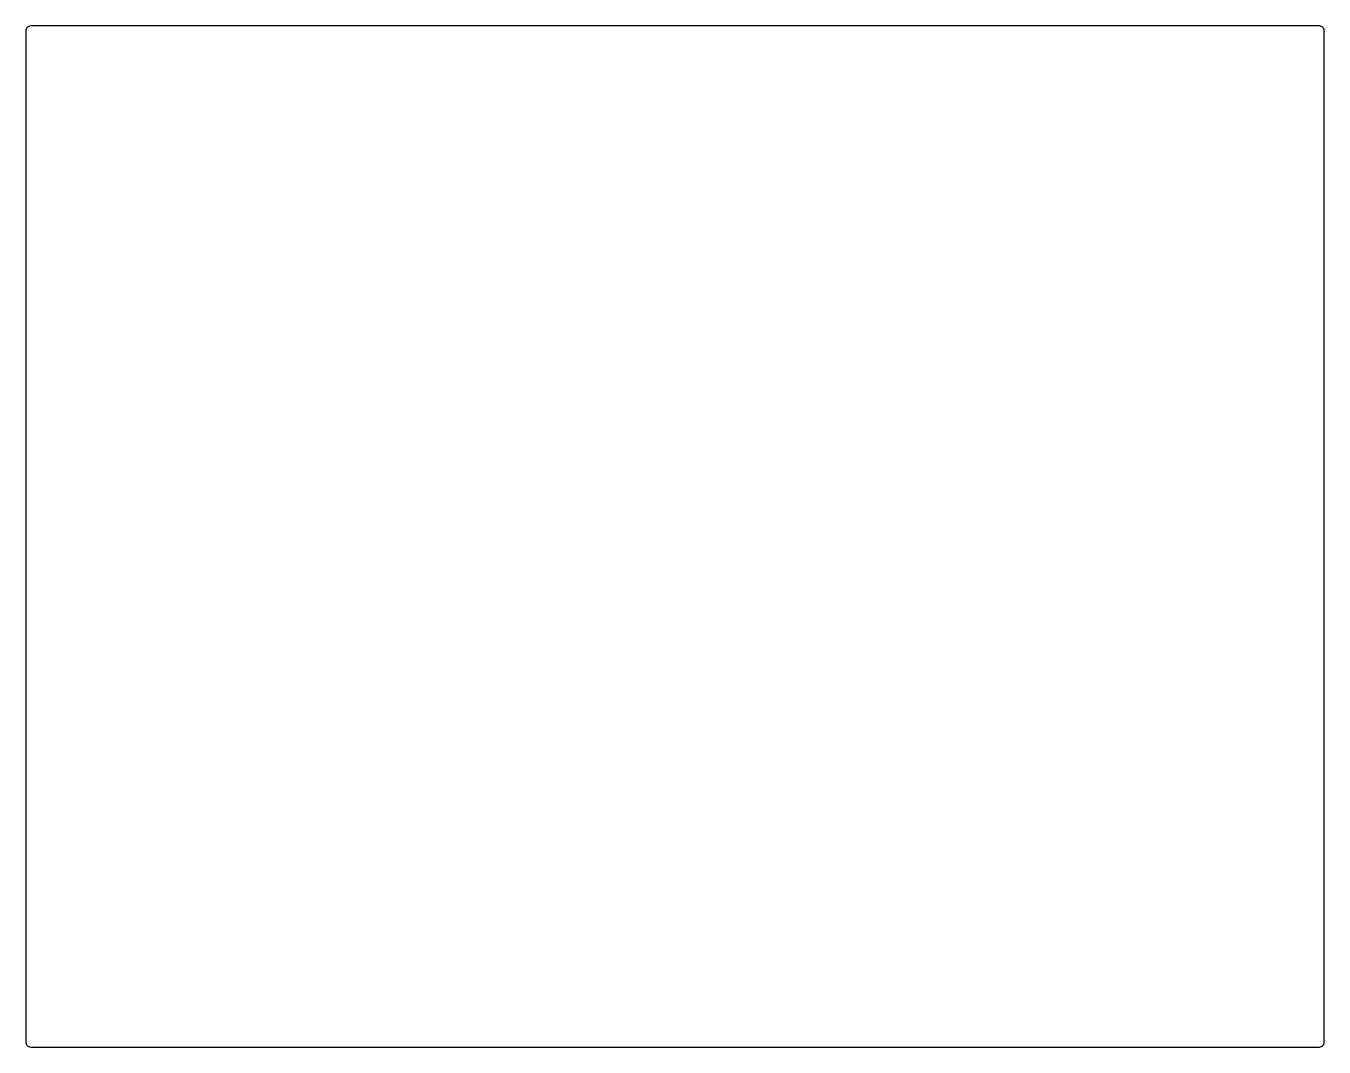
# Model space of a CAD drawing. Header units: metres. Extents: x -140 to 140, y -110 to 110.
import ezdxf

# ---------------------------------------------------------------- set-up
doc = ezdxf.new("R2010")
doc.units = ezdxf.units.M

msp = doc.modelspace()

# ---------------------------------------------------------------- linework, layer by layer
for p, q in [((-140.451, 109.809), (-140.495, 109.605)), ((-140.495, 109.605), (-140.495, -109.605)), ((-140.366, 110), (-140.451, 109.809)), ((-140.243, 110.169), (-140.366, 110)), ((-140.088, 110.309), (-140.243, 110.169)), ((-139.907, 110.414), (-140.088, 110.309)), ((-139.708, 110.478), (-139.907, 110.414)), ((-139.5, 110.5), (-139.708, 110.478)), ((139.5, 110.5), (-139.5, 110.5)), ((139.708, 110.478), (139.5, 110.5)), ((139.907, 110.414), (139.708, 110.478)), ((140.088, 110.309), (139.907, 110.414)), ((140.243, 110.169), (140.088, 110.309)), ((140.366, 110), (140.243, 110.169)), ((140.451, 109.809), (140.366, 110)), ((140.495, 109.605), (140.451, 109.809)), ((140.495, -109.605), (140.495, 109.605)), ((-140.495, -109.605), (-140.451, -109.809)), ((-140.451, -109.809), (-140.366, -110)), ((-140.366, -110), (-140.243, -110.169)), ((-140.243, -110.169), (-140.088, -110.309)), ((-140.088, -110.309), (-139.907, -110.414)), ((-139.907, -110.414), (-139.708, -110.478)), ((-139.708, -110.478), (-139.5, -110.5)), ((-139.5, -110.5), (139.5, -110.5)), ((139.5, -110.5), (139.708, -110.478)), ((139.708, -110.478), (139.907, -110.414)), ((139.907, -110.414), (140.088, -110.309)), ((140.088, -110.309), (140.243, -110.169)), ((140.243, -110.169), (140.366, -110)), ((140.366, -110), (140.451, -109.809)), ((140.451, -109.809), (140.495, -109.605))]:
    msp.add_line(p, q)

doc.saveas('drawing.dxf')
